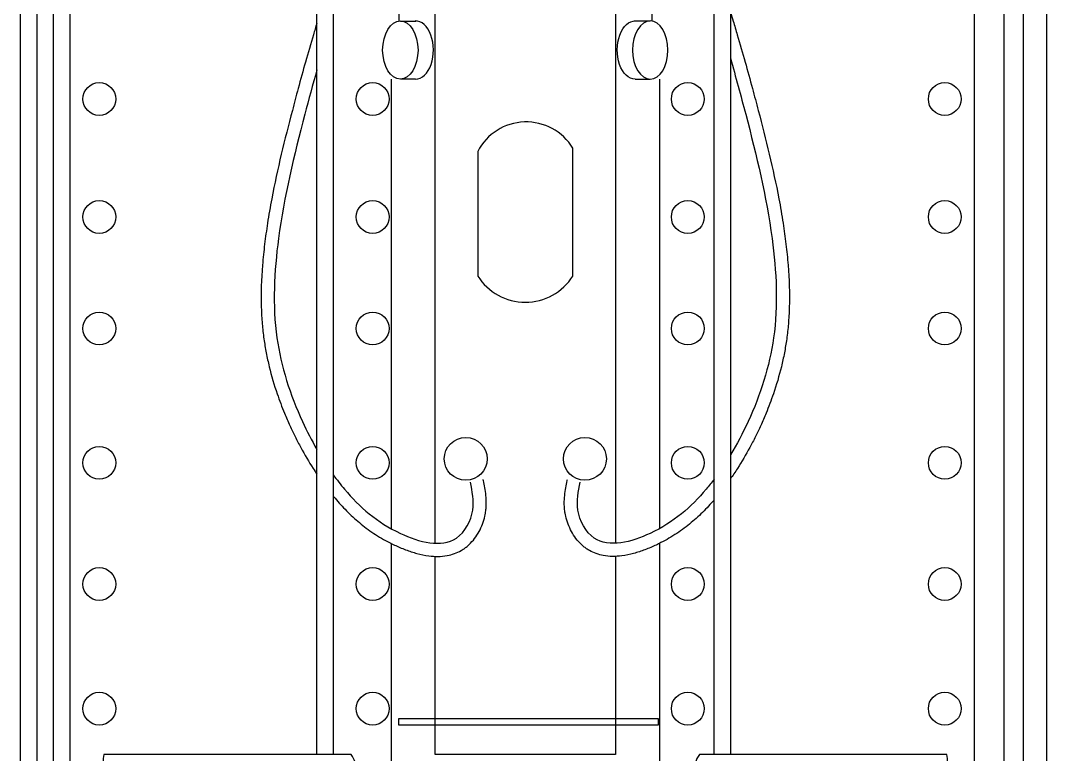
# Model space of a CAD drawing. Header units: inches. Extents: x 242965 to 445791, y 236206 to 423703.
# Drawn here: x 318794 to 320195, y 246488 to 247491 of the extents above; entities that cross this region are included whole.
import ezdxf

# ---------------------------------------------------------------- set-up
doc = ezdxf.new("R2010")
doc.units = ezdxf.units.IN
doc.header["$MEASUREMENT"] = 0
doc.layers.add('HATCH', color=8, linetype='Continuous')
doc.layers.add('wc', color=144, linetype='Continuous')

# ---------------------------------------------------------------- blocks, each defined once
blk = doc.blocks.new('402')
at = {"layer": 'HATCH', "linetype": 'Continuous'}
blk.add_lwpolyline([(230.9, 2239.7), (230.9, 2208.4), (716.4, 2164.9), (716.4, 67.2), (685, 49.3), (685, 0), (-685, 0), (-685, 2168.1), (-221.9, 2212.9), (-221.9, 2239.7)], close=True, dxfattribs=at)
at = {"layer": 'wc', "color": 7, "linetype": 'ByBlock'}
blk.add_lwpolyline([(230.9, 2239.7), (230.9, 2208.4), (716.4, 2164.9), (716.4, 67.2), (685, 49.3), (685, 0), (-685, 0), (-685, 2168.1), (-221.9, 2212.9), (-221.9, 2239.7)], close=True, dxfattribs=at)
at = {"layer": 'wc', "linetype": 'ByBlock'}
for points in [[(716.4, 2065), (716.4, 67.2), (685, 49.3), (685, 0), (-685, 0), (-685, 2168.1), (-221.9, 2212.9)], [(-662.6, 2168.1), (-662.6, 9)], [(658.1, 2169.9), (658.1, 4.5)], [(-280.2, 542.1), (-280.2, 2123.3), (-257.8, 2123.3), (-257.8, 542.1)], [(262.3, 542.1), (262.3, 2123.3)], [(284.7, 2123.3), (284.7, 542.1)], [(685, 53.8), (685, 2096.4)], [(-168.1, 1882.9), (-168.1, 1544.4)], [(177.1, 1882.9), (177.1, 1544.4)], [(-118.8, 830.7), (-118.8, 1585.7), (127.8, 1585.7), (127.8, 830.7)], [(-166.2, 1544.5), (-144.4, 1544.5)], [(175.2, 1544.5), (153.4, 1544.5)], [(-145.4, 1465), (-165.6, 1465)], [(154.4, 1465), (174.6, 1465)], [(127.8, 812.8), (127.8, 542), (-118.8, 542), (-118.8, 812.8)]]:
    blk.add_lwpolyline(points, dxfattribs=at)
at = {"layer": 'wc'}
for points in [[(-640.2, 2172.5), (-640.2, 179.2)], [(-617.7, 2174.1), (-617.7, 215)], [(617.7, 2173.2), (617.7, 179.2)], [(-178.8, 1465.1), (-178.8, 850.8)], [(187.8, 1465.1), (187.8, 850.8)], [(-178.8, 830.6), (-178.8, 246.4)], [(187.8, 830.6), (187.8, 246.4)]]:
    blk.add_lwpolyline(points, dxfattribs=at)
at = {"layer": 'wc', "linetype": 'ByBlock'}
for points in [[(-60.5, 1196, 0.5513), (69.5, 1196), (69.5, 1196), (69.5, 1370.7), (69.5, 1370.7, 0.586393), (-60.5, 1366.2), (-60.5, 1366.2)], [(-556.7, 501.9), (-556.7, 501.9, 0.36407), (-243.6, 499.2), (-243.6, 499.2, 0.485441), (-233.3, 542.1), (-233.3, 542.1), (-571.2, 542.1), (-571.2, 542.1, 0.300801)], [(242.3, 542.1, 0.485441), (252.5, 499.2), (252.5, 499.2, 0.36407), (565.7, 501.9), (565.7, 501.9, 0.300801), (580.2, 542.1), (580.2, 542.1)]]:
    blk.add_lwpolyline(points, format="xyb", close=True, dxfattribs=at)
blk.add_lwpolyline([(-168.1, 582.3), (-168.1, 591.3), (186, 591.3), (186, 582.3)], close=True, dxfattribs=at)
for centre in [(-577.4, 1437.9), (-204, 1437.9), (226.4, 1437.9), (577.4, 1437.9), (-577.4, 1276.7), (-204, 1276.7), (226.4, 1276.7), (577.4, 1276.7), (-577.4, 1124.3), (-204, 1124.3), (226.4, 1124.3), (577.4, 1124.3), (-577.4, 940.7), (-204, 940.7), (226.4, 940.7), (577.4, 940.7), (-577.4, 775), (-204, 775), (226.4, 775), (577.4, 775), (-577.4, 604.7), (-204, 604.7), (226.4, 604.7), (577.4, 604.7)]:
    blk.add_circle(centre, 22.4, dxfattribs=at)
at = {"layer": 'wc'}
for centre in [(-76.9, 946.1), (85.9, 946.1)]:
    blk.add_circle(centre, 29.3, dxfattribs=at)
at = {"layer": 'wc', "linetype": 'ByBlock'}
blk.add_ellipse((-166.2, 1504.8), major_axis=(0, -39.8), ratio=0.606742, dxfattribs=at)
blk.add_ellipse((-145.2, 1504.8), major_axis=(0, 39.8), ratio=0.606742, start_param=3.133728, end_param=6.316701, dxfattribs=at)
at = {"layer": 'wc', "linetype": 'ByBlock', "extrusion": (0, 0, -1)}
blk.add_ellipse((154.2, 1504.8), major_axis=(0, 39.8), ratio=0.606742, start_param=3.133728, end_param=6.316701, dxfattribs=at)
blk.add_ellipse((175.2, 1504.8), major_axis=(0, -39.8), ratio=0.606742, dxfattribs=at)
at = {"layer": 'wc'}
for points, knots in [([(284.7, 1556.4), (285.9, 1552.4), (287.2, 1548.3), (290.3, 1538.1), (292.1, 1531.9), (297.6, 1513.3), (301.2, 1500.9), (308.1, 1476.4), (311.5, 1464.3), (317.4, 1442.2), (320.1, 1432.3), (327.9, 1402.4), (333, 1382.5), (342.5, 1342.2), (347, 1321.9), (353, 1290.4), (354.9, 1279.2), (358.1, 1258.6), (359.4, 1249.1), (361.7, 1230.1), (362.7, 1220.5), (365, 1191.7), (365.7, 1172.3), (364.8, 1145.5), (364.4, 1138.1), (363.2, 1123.8), (362.5, 1116.9), (360.6, 1103.6), (359.6, 1097.3), (357.1, 1084.6), (355.8, 1078.3), (351.2, 1059.5), (347.5, 1047.2), (340.3, 1026), (336.9, 1017.2), (331, 1002.8), (328.5, 997.2), (323.7, 986.5), (321.3, 981.5), (316.3, 971.5), (313.8, 966.6), (305.8, 951.9), (300.2, 942.2), (291.1, 928.1), (287.9, 923.3), (284.7, 918.7)], [385.231983, 385.231983, 385.231983, 385.231983, 399.356942, 399.356942, 420.874612, 420.874612, 463.909951, 463.909951, 505.869088, 505.869088, 540.253089, 540.253089, 609.021091, 609.021091, 677.789094, 677.789094, 714.997383, 714.997383, 746.248158, 746.248158, 777.498933, 777.498933, 840.000483, 840.000483, 863.831297, 863.831297, 886.074803, 886.074803, 906.731021, 906.731021, 927.387239, 927.387239, 968.699674, 968.699674, 998.967069, 998.967069, 1018.637152, 1018.637152, 1036.446937, 1036.446937, 1054.256721, 1054.256721, 1089.876291, 1089.876291, 1108.186418, 1108.186418, 1108.186418, 1108.186418]), ([(-280.2, 1541.8), (-281.8, 1536.4), (-283.4, 1531.1), (-288.7, 1513.3), (-292.2, 1500.9), (-299.2, 1476.4), (-302.5, 1464.3), (-308.5, 1442.2), (-311.1, 1432.3), (-318.9, 1402.4), (-324, 1382.5), (-333.6, 1342.2), (-338, 1321.9), (-344, 1290.4), (-345.9, 1279.2), (-349.1, 1258.6), (-350.4, 1249.1), (-352.7, 1230.1), (-353.7, 1220.5), (-356, 1191.7), (-356.7, 1172.3), (-355.9, 1145.5), (-355.5, 1138.1), (-354.3, 1123.8), (-353.5, 1116.9), (-351.7, 1103.6), (-350.6, 1097.3), (-348.2, 1084.6), (-346.8, 1078.3), (-342.2, 1059.5), (-338.6, 1047.2), (-331.3, 1026), (-328, 1017.2), (-322, 1002.8), (-319.6, 997.2), (-314.7, 986.5), (-312.3, 981.5), (-307.4, 971.5), (-304.8, 966.6), (-296.9, 951.9), (-291.2, 942.2), (-283.6, 930.3), (-281.9, 927.7), (-280.2, 925.2)], [402.223166, 402.223166, 402.223166, 402.223166, 420.874612, 420.874612, 463.909951, 463.909951, 505.869088, 505.869088, 540.253089, 540.253089, 609.021091, 609.021091, 677.789094, 677.789094, 714.997383, 714.997383, 746.248158, 746.248158, 777.498933, 777.498933, 840.000483, 840.000483, 863.831297, 863.831297, 886.074803, 886.074803, 906.731021, 906.731021, 927.387239, 927.387239, 968.699674, 968.699674, 998.967069, 998.967069, 1018.637152, 1018.637152, 1036.446937, 1036.446937, 1054.256721, 1054.256721, 1089.876291, 1089.876291, 1099.7142, 1099.7142, 1099.7142, 1099.7142]), ([(284.7, 1493.7), (291.9, 1468.2), (314, 1386.8), (344.5, 1260.9), (352.1, 1115.7), (320.4, 1017.2), (293.5, 966), (284.7, 951.4)], [452.273949, 452.273949, 452.273949, 452.273949, 541.154124, 735.32286, 887.173099, 1021.133509, 1078.257897, 1078.257897, 1078.257897, 1078.257897]), ([(-280.2, 1477.8), (-285.8, 1457.6), (-306.4, 1381.4), (-335.5, 1260.9), (-343.2, 1115.7), (-312.4, 1020), (-287.3, 971.3), (-280.2, 959)], [470.703205, 470.703205, 470.703205, 470.703205, 541.154124, 735.32286, 887.173099, 1021.133509, 1068.480415, 1068.480415, 1068.480415, 1068.480415]), ([(-257.8, 924.3), (-252.9, 917.5), (-228, 885.6), (-179.7, 842.9), (-92.3, 819.3), (-62.4, 874.4), (-68, 901.6), (-70.5, 914.2)], [1114.561818, 1114.561818, 1114.561818, 1114.561818, 1142.672233, 1251.69767, 1337.500962, 1386.960511, 1429.827069, 1429.827069, 1429.827069, 1429.827069]), ([(-257.8, 895.1), (-257, 894.2), (-256.2, 893.3), (-252.9, 889.4), (-250.4, 886.4), (-242.5, 877.8), (-237, 872.2), (-225.3, 861.4), (-219.2, 856.3), (-206.1, 846.5), (-199.2, 841.9), (-188.3, 835.5), (-184.6, 833.5), (-178.7, 830.5), (-176.6, 829.4), (-171.9, 827.2), (-169.4, 826.1), (-164.2, 823.9), (-161.6, 822.8), (-153.9, 819.9), (-148.7, 818.2), (-138.2, 815.4), (-132.8, 814.2), (-123.2, 813), (-119, 812.8), (-110.6, 812.8), (-106.4, 813.2), (-98.9, 814.6), (-95.6, 815.4), (-89.2, 817.7), (-86.1, 819.2), (-82.1, 821.5), (-81.1, 822), (-79.5, 823.1), (-78.8, 823.6), (-77.4, 824.6), (-76.8, 825.1), (-74.8, 826.7), (-73.5, 827.8), (-69.5, 831.5), (-67, 834.4), (-62.5, 840.4), (-60.4, 843.6), (-56.9, 850.1), (-55.3, 853.5), (-52.7, 860.5), (-51.6, 864), (-50.4, 869), (-50.2, 870.4), (-49.7, 872.9), (-49.6, 874), (-49.3, 876.2), (-49.2, 877.3), (-48.9, 880.5), (-48.8, 882.6), (-48.7, 888.6), (-49, 892.4), (-49.7, 899.7), (-50.2, 903.2), (-51.4, 909.9), (-52.1, 913.2), (-52.8, 916.8), (-52.9, 917.3), (-53, 917.8)], [1139.988839, 1139.988839, 1139.988839, 1139.988839, 1143.8786, 1143.8786, 1156.454382, 1156.454382, 1181.605947, 1181.605947, 1206.757512, 1206.757512, 1231.909077, 1231.909077, 1244.064136, 1244.064136, 1250.914183, 1250.914183, 1258.661391, 1258.661391, 1266.408599, 1266.408599, 1280.97699, 1280.97699, 1295.545381, 1295.545381, 1306.506895, 1306.506895, 1317.46841, 1317.46841, 1325.869195, 1325.869195, 1334.26998, 1334.26998, 1336.915358, 1336.915358, 1338.92893, 1338.92893, 1340.942501, 1340.942501, 1344.969643, 1344.969643, 1354.248681, 1354.248681, 1363.527718, 1363.527718, 1372.806755, 1372.806755, 1382.085793, 1382.085793, 1385.649371, 1385.649371, 1388.425189, 1388.425189, 1391.201006, 1391.201006, 1396.752641, 1396.752641, 1407.215587, 1407.215587, 1417.678533, 1417.678533, 1428.141479, 1428.141479, 1429.827069, 1429.827069, 1429.827069, 1429.827069]), ([(262.3, 889.8), (260.4, 887.7), (258.6, 885.6), (251.5, 877.8), (246, 872.2), (234.3, 861.4), (228.1, 856.3), (215.1, 846.5), (208.1, 841.9), (197.2, 835.5), (193.6, 833.5), (187.7, 830.5), (185.5, 829.4), (180.9, 827.2), (178.4, 826.1), (173.2, 823.9), (170.6, 822.8), (162.9, 819.9), (157.7, 818.2), (147.1, 815.4), (141.8, 814.2), (132.2, 813), (128, 812.8), (119.6, 812.8), (115.3, 813.2), (107.8, 814.6), (104.6, 815.4), (98.2, 817.7), (95, 819.2), (91, 821.5), (90.1, 822), (88.5, 823.1), (87.8, 823.6), (86.4, 824.6), (85.7, 825.1), (83.7, 826.7), (82.5, 827.8), (78.5, 831.5), (76, 834.4), (71.4, 840.4), (69.4, 843.6), (65.8, 850.1), (64.3, 853.5), (61.6, 860.5), (60.6, 864), (59.4, 869), (59.1, 870.4), (58.7, 872.9), (58.5, 874), (58.2, 876.2), (58.1, 877.3), (57.9, 880.5), (57.8, 882.6), (57.7, 888.6), (57.9, 892.4), (58.7, 899.7), (59.2, 903.2), (60.4, 909.9), (61, 913.2), (61.8, 916.8), (61.9, 917.3), (62, 917.8)], [1147.47586, 1147.47586, 1147.47586, 1147.47586, 1156.454382, 1156.454382, 1181.605947, 1181.605947, 1206.757512, 1206.757512, 1231.909077, 1231.909077, 1244.064136, 1244.064136, 1250.914183, 1250.914183, 1258.661391, 1258.661391, 1266.408599, 1266.408599, 1280.97699, 1280.97699, 1295.545381, 1295.545381, 1306.506895, 1306.506895, 1317.46841, 1317.46841, 1325.869195, 1325.869195, 1334.26998, 1334.26998, 1336.915358, 1336.915358, 1338.92893, 1338.92893, 1340.942501, 1340.942501, 1344.969643, 1344.969643, 1354.248681, 1354.248681, 1363.527718, 1363.527718, 1372.806755, 1372.806755, 1382.085793, 1382.085793, 1385.649371, 1385.649371, 1388.425189, 1388.425189, 1391.201006, 1391.201006, 1396.752641, 1396.752641, 1407.215587, 1407.215587, 1417.678533, 1417.678533, 1428.141479, 1428.141479, 1429.827069, 1429.827069, 1429.827069, 1429.827069]), ([(262.3, 918.2), (258.8, 913.6), (235.2, 884), (188.7, 842.9), (101.2, 819.3), (71.4, 874.4), (76.9, 901.6), (79.5, 914.2)], [1123.044077, 1123.044077, 1123.044077, 1123.044077, 1142.672233, 1251.69767, 1337.500962, 1386.960511, 1429.827069, 1429.827069, 1429.827069, 1429.827069])]:
    blk.add_open_spline(points, degree=3, knots=knots, dxfattribs=at)

msp = doc.modelspace()

# ---------------------------------------------------------------- block references
at = {"layer": 'wc'}
msp.add_blockref('402', (319478.802, 245945.664), dxfattribs=at)

doc.saveas('drawing.dxf')
